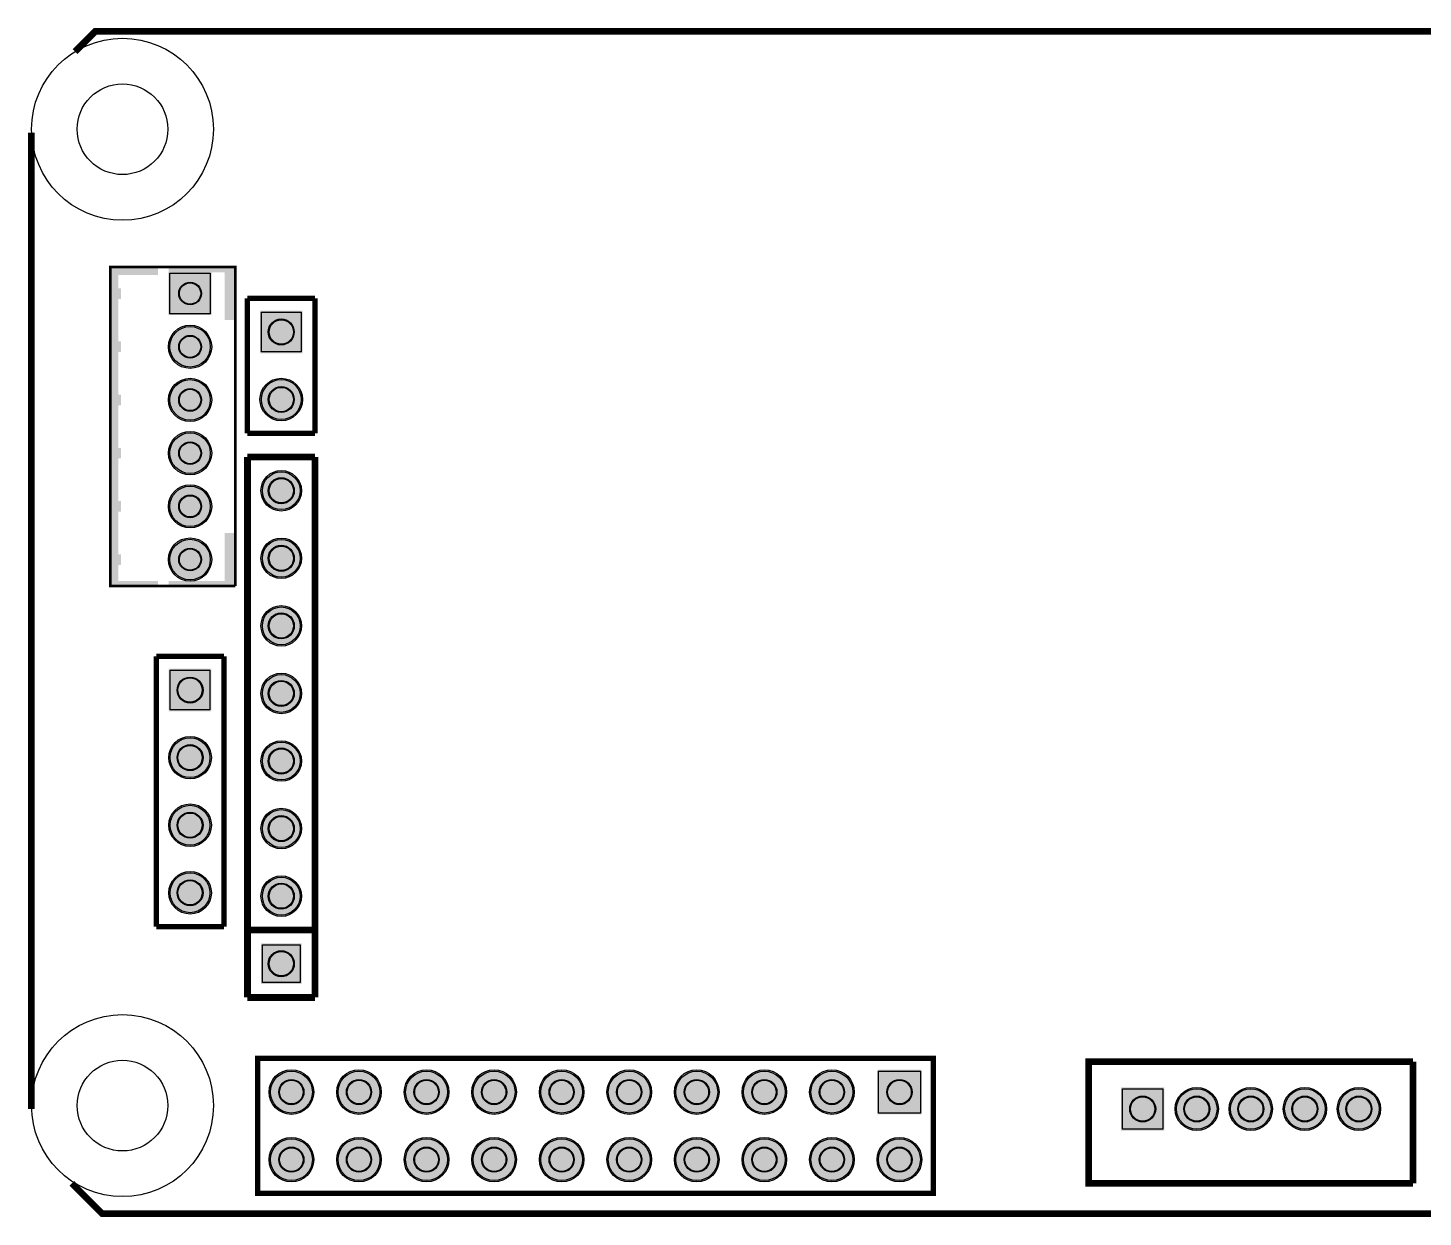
# Model space of a CAD drawing. Header units: millimetres. Extents: x -0.1 to 94.4, y -44.6 to 0.1.
# Drawn here: x -0.1 to 52.3, y -44.6 to 0.1 of the extents above; entities that cross this region are included whole.
import ezdxf

# ---------------------------------------------------------------- set-up
doc = ezdxf.new("R2010")
doc.units = ezdxf.units.MM
for name, color, linetype, true_color in [('BottomSilkLayer', 7, 'Continuous', 0x66cc33), ('BottomSolderMaskLayer', 7, 'Continuous', 0xaa00ff), ('Multi-Layer', 7, 'Continuous', 0xc0c0c0), ('TopSilkLayer', 7, 'Continuous', 0xffcc00), ('TopSolderMaskLayer', 7, 'Continuous', 0x800080)]:
    doc.layers.add(name, color=color, linetype=linetype, true_color=true_color)

msp = doc.modelspace()

# ---------------------------------------------------------------- hatches: boundary and pattern name
at = {"layer": 'BottomSilkLayer'}
for points in [[(2.969006, -8.859012), (4.769866, -8.876792), (4.767326, -9.158732), (3.26898, -9.158986), (3.26898, -9.659112), (3.369056, -9.659112), (3.369056, -9.85901), (3.369056, -10.058908), (3.26898, -10.058908), (3.26898, -11.659108), (3.369056, -11.659108), (3.369056, -12.058904), (3.26898, -12.058904), (3.26898, -13.659104), (3.369056, -13.659104), (3.369056, -14.0589), (3.26898, -14.0589), (3.26898, -15.6591), (3.369056, -15.6591), (3.369056, -16.058896), (3.26898, -16.058896), (3.26898, -17.659096), (3.369056, -17.659096), (3.369056, -18.058892), (3.26898, -18.058892), (3.26898, -19.659092), (3.369056, -19.659092), (3.369056, -20.058888), (3.26898, -20.058888), (3.26898, -20.65909), (4.769104, -20.65909), (4.769866, -20.875752), (2.969006, -20.875752)], [(7.669022, -10.859008), (7.669022, -8.859012), (5.1689, -8.859012), (5.1689, -9.05891), (7.268972, -9.05891), (7.268972, -10.859008)], [(7.66826, -20.85848), (7.66826, -18.8595), (7.26948, -18.8595), (7.268972, -20.65909), (5.1689, -20.67052), (5.1689, -20.85848)]]:
    msp.add_hatch(color=256, dxfattribs=at).paths.add_polyline_path(points)
at = {"layer": 'BottomSolderMaskLayer'}
for points in [[(5.1562, -10.67054), (5.1562, -9.04494), (6.7818, -9.04494), (6.7818, -10.67054)], [(5.1562, -10.67054), (5.1562, -9.04494), (6.7818, -9.04494), (6.7818, -10.67054)], [(10.1981, -10.5029), (10.1981, -12.1031), (8.5979, -12.1031), (8.5979, -10.5029)], [(10.1981, -10.5029), (10.1981, -12.1031), (8.5979, -12.1031), (8.5979, -10.5029)], [(5.1562, -11.85926, 1), (6.7818, -11.85926, 1)], [(5.1562, -11.85926, 1), (6.7818, -11.85926, 1)], [(5.1562, -13.85824, 1), (6.7818, -13.85824, 1)], [(5.1562, -13.85824, 1), (6.7818, -13.85824, 1)], [(8.5979, -13.843, 1), (10.1981, -13.843, 1)], [(8.5979, -13.843, 1), (10.1981, -13.843, 1)], [(5.1562, -15.85976, 1), (6.7818, -15.85976, 1)], [(5.1562, -15.85976, 1), (6.7818, -15.85976, 1)], [(8.636, -17.272, 1), (10.16, -17.272, 1)], [(8.636, -17.272, 1), (10.16, -17.272, 1)], [(5.1562, -17.85874, 1), (6.7818, -17.85874, 1)], [(5.1562, -17.85874, 1), (6.7818, -17.85874, 1)], [(5.1562, -19.85772, 1), (6.7818, -19.85772, 1)], [(5.1562, -19.85772, 1), (6.7818, -19.85772, 1)], [(8.636, -19.812, 1), (10.16, -19.812, 1)], [(8.636, -19.812, 1), (10.16, -19.812, 1)], [(8.636, -22.352, 1), (10.16, -22.352, 1)], [(8.636, -22.352, 1), (10.16, -22.352, 1)], [(6.7691, -23.9649), (6.7691, -25.5651), (5.1689, -25.5651), (5.1689, -23.9649)], [(6.7691, -23.9649), (6.7691, -25.5651), (5.1689, -25.5651), (5.1689, -23.9649)], [(8.636, -24.892, 1), (10.16, -24.892, 1)], [(8.636, -24.892, 1), (10.16, -24.892, 1)], [(5.1689, -27.305, 1), (6.7691, -27.305, 1)], [(5.1689, -27.305, 1), (6.7691, -27.305, 1)], [(8.636, -27.432, 1), (10.16, -27.432, 1)], [(8.636, -27.432, 1), (10.16, -27.432, 1)], [(5.1689, -29.845, 1), (6.7691, -29.845, 1)], [(5.1689, -29.845, 1), (6.7691, -29.845, 1)], [(8.636, -29.972, 1), (10.16, -29.972, 1)], [(8.636, -29.972, 1), (10.16, -29.972, 1)], [(5.1689, -32.385, 1), (6.7691, -32.385, 1)], [(5.1689, -32.385, 1), (6.7691, -32.385, 1)], [(8.636, -32.512, 1), (10.16, -32.512, 1)], [(8.636, -32.512, 1), (10.16, -32.512, 1)], [(8.636, -35.814), (8.636, -34.29), (10.16, -34.29), (10.16, -35.814)], [(8.636, -35.814), (8.636, -34.29), (10.16, -34.29), (10.16, -35.814)], [(8.9408, -39.878, 1), (10.6172, -39.878, 1)], [(8.9408, -39.878, 1), (10.6172, -39.878, 1)], [(11.4808, -39.878, 1), (13.1572, -39.878, 1)], [(11.4808, -39.878, 1), (13.1572, -39.878, 1)], [(14.0208, -39.878, 1), (15.6972, -39.878, 1)], [(14.0208, -39.878, 1), (15.6972, -39.878, 1)], [(16.5608, -39.878, 1), (18.2372, -39.878, 1)], [(16.5608, -39.878, 1), (18.2372, -39.878, 1)], [(19.1008, -39.878, 1), (20.7772, -39.878, 1)], [(19.1008, -39.878, 1), (20.7772, -39.878, 1)], [(21.6408, -39.878, 1), (23.3172, -39.878, 1)], [(21.6408, -39.878, 1), (23.3172, -39.878, 1)], [(24.1808, -39.878, 1), (25.8572, -39.878, 1)], [(24.1808, -39.878, 1), (25.8572, -39.878, 1)], [(26.7208, -39.878, 1), (28.3972, -39.878, 1)], [(26.7208, -39.878, 1), (28.3972, -39.878, 1)], [(29.2608, -39.878, 1), (30.9372, -39.878, 1)], [(29.2608, -39.878, 1), (30.9372, -39.878, 1)], [(33.4772, -40.7162), (31.8008, -40.7162), (31.8008, -39.0398), (33.4772, -39.0398)], [(33.4772, -40.7162), (31.8008, -40.7162), (31.8008, -39.0398), (33.4772, -39.0398)], [(42.5958, -39.7002), (42.5958, -41.3258), (40.9702, -41.3258), (40.9702, -39.7002)], [(42.5958, -39.7002), (42.5958, -41.3258), (40.9702, -41.3258), (40.9702, -39.7002)], [(43.0022, -40.513, 1), (44.6278, -40.513, 1)], [(43.0022, -40.513, 1), (44.6278, -40.513, 1)], [(45.0342, -40.513, 1), (46.6598, -40.513, 1)], [(45.0342, -40.513, 1), (46.6598, -40.513, 1)], [(47.0662, -40.513, 1), (48.6918, -40.513, 1)], [(47.0662, -40.513, 1), (48.6918, -40.513, 1)], [(49.0982, -40.513, 1), (50.7238, -40.513, 1)], [(49.0982, -40.513, 1), (50.7238, -40.513, 1)], [(8.9408, -42.418, 1), (10.6172, -42.418, 1)], [(8.9408, -42.418, 1), (10.6172, -42.418, 1)], [(11.4808, -42.418, 1), (13.1572, -42.418, 1)], [(11.4808, -42.418, 1), (13.1572, -42.418, 1)], [(14.0208, -42.418, 1), (15.6972, -42.418, 1)], [(14.0208, -42.418, 1), (15.6972, -42.418, 1)], [(16.5608, -42.418, 1), (18.2372, -42.418, 1)], [(16.5608, -42.418, 1), (18.2372, -42.418, 1)], [(19.1008, -42.418, 1), (20.7772, -42.418, 1)], [(19.1008, -42.418, 1), (20.7772, -42.418, 1)], [(21.6408, -42.418, 1), (23.3172, -42.418, 1)], [(21.6408, -42.418, 1), (23.3172, -42.418, 1)], [(24.1808, -42.418, 1), (25.8572, -42.418, 1)], [(24.1808, -42.418, 1), (25.8572, -42.418, 1)], [(26.7208, -42.418, 1), (28.3972, -42.418, 1)], [(26.7208, -42.418, 1), (28.3972, -42.418, 1)], [(29.2608, -42.418, 1), (30.9372, -42.418, 1)], [(29.2608, -42.418, 1), (30.9372, -42.418, 1)], [(31.8008, -42.418, 1), (33.4772, -42.418, 1)], [(31.8008, -42.418, 1), (33.4772, -42.418, 1)]]:
    msp.add_hatch(color=256, dxfattribs=at).paths.add_polyline_path(points)
at = {"layer": 'TopSilkLayer'}
for points in [[(2.969006, -8.859012), (4.769866, -8.876792), (4.767326, -9.158732), (3.26898, -9.158986), (3.26898, -9.659112), (3.369056, -9.659112), (3.369056, -9.85901), (3.369056, -10.058908), (3.26898, -10.058908), (3.26898, -11.659108), (3.369056, -11.659108), (3.369056, -12.058904), (3.26898, -12.058904), (3.26898, -13.659104), (3.369056, -13.659104), (3.369056, -14.0589), (3.26898, -14.0589), (3.26898, -15.6591), (3.369056, -15.6591), (3.369056, -16.058896), (3.26898, -16.058896), (3.26898, -17.659096), (3.369056, -17.659096), (3.369056, -18.058892), (3.26898, -18.058892), (3.26898, -19.659092), (3.369056, -19.659092), (3.369056, -20.058888), (3.26898, -20.058888), (3.26898, -20.65909), (4.769104, -20.65909), (4.769866, -20.875752), (2.969006, -20.875752)], [(2.969006, -8.859012), (4.769866, -8.876792), (4.767326, -9.158732), (3.26898, -9.158986), (3.26898, -9.659112), (3.369056, -9.659112), (3.369056, -9.85901), (3.369056, -10.058908), (3.26898, -10.058908), (3.26898, -11.659108), (3.369056, -11.659108), (3.369056, -12.058904), (3.26898, -12.058904), (3.26898, -13.659104), (3.369056, -13.659104), (3.369056, -14.0589), (3.26898, -14.0589), (3.26898, -15.6591), (3.369056, -15.6591), (3.369056, -16.058896), (3.26898, -16.058896), (3.26898, -17.659096), (3.369056, -17.659096), (3.369056, -18.058892), (3.26898, -18.058892), (3.26898, -19.659092), (3.369056, -19.659092), (3.369056, -20.058888), (3.26898, -20.058888), (3.26898, -20.65909), (4.769104, -20.65909), (4.769866, -20.875752), (2.969006, -20.875752)], [(7.669022, -10.859008), (7.669022, -8.859012), (5.1689, -8.859012), (5.1689, -9.05891), (7.268972, -9.05891), (7.268972, -10.859008)], [(7.669022, -10.859008), (7.669022, -8.859012), (5.1689, -8.859012), (5.1689, -9.05891), (7.268972, -9.05891), (7.268972, -10.859008)], [(7.66826, -20.85848), (7.66826, -18.8595), (7.26948, -18.8595), (7.268972, -20.65909), (5.1689, -20.67052), (5.1689, -20.85848)], [(7.66826, -20.85848), (7.66826, -18.8595), (7.26948, -18.8595), (7.268972, -20.65909), (5.1689, -20.67052), (5.1689, -20.85848)]]:
    msp.add_hatch(color=256, dxfattribs=at).paths.add_polyline_path(points)
at = {"layer": 'TopSolderMaskLayer'}
for points in [[(5.1562, -10.67054), (5.1562, -9.04494), (6.7818, -9.04494), (6.7818, -10.67054)], [(5.1562, -10.67054), (5.1562, -9.04494), (6.7818, -9.04494), (6.7818, -10.67054)], [(10.1981, -10.5029), (10.1981, -12.1031), (8.5979, -12.1031), (8.5979, -10.5029)], [(10.1981, -10.5029), (10.1981, -12.1031), (8.5979, -12.1031), (8.5979, -10.5029)], [(5.1562, -11.85926, 1), (6.7818, -11.85926, 1)], [(5.1562, -11.85926, 1), (6.7818, -11.85926, 1)], [(5.1562, -13.85824, 1), (6.7818, -13.85824, 1)], [(5.1562, -13.85824, 1), (6.7818, -13.85824, 1)], [(8.5979, -13.843, 1), (10.1981, -13.843, 1)], [(8.5979, -13.843, 1), (10.1981, -13.843, 1)], [(5.1562, -15.85976, 1), (6.7818, -15.85976, 1)], [(5.1562, -15.85976, 1), (6.7818, -15.85976, 1)], [(8.636, -17.272, 1), (10.16, -17.272, 1)], [(8.636, -17.272, 1), (10.16, -17.272, 1)], [(5.1562, -17.85874, 1), (6.7818, -17.85874, 1)], [(5.1562, -17.85874, 1), (6.7818, -17.85874, 1)], [(5.1562, -19.85772, 1), (6.7818, -19.85772, 1)], [(5.1562, -19.85772, 1), (6.7818, -19.85772, 1)], [(8.636, -19.812, 1), (10.16, -19.812, 1)], [(8.636, -19.812, 1), (10.16, -19.812, 1)], [(8.636, -22.352, 1), (10.16, -22.352, 1)], [(8.636, -22.352, 1), (10.16, -22.352, 1)], [(6.7691, -23.9649), (6.7691, -25.5651), (5.1689, -25.5651), (5.1689, -23.9649)], [(6.7691, -23.9649), (6.7691, -25.5651), (5.1689, -25.5651), (5.1689, -23.9649)], [(8.636, -24.892, 1), (10.16, -24.892, 1)], [(8.636, -24.892, 1), (10.16, -24.892, 1)], [(5.1689, -27.305, 1), (6.7691, -27.305, 1)], [(5.1689, -27.305, 1), (6.7691, -27.305, 1)], [(8.636, -27.432, 1), (10.16, -27.432, 1)], [(8.636, -27.432, 1), (10.16, -27.432, 1)], [(5.1689, -29.845, 1), (6.7691, -29.845, 1)], [(5.1689, -29.845, 1), (6.7691, -29.845, 1)], [(8.636, -29.972, 1), (10.16, -29.972, 1)], [(8.636, -29.972, 1), (10.16, -29.972, 1)], [(5.1689, -32.385, 1), (6.7691, -32.385, 1)], [(5.1689, -32.385, 1), (6.7691, -32.385, 1)], [(8.636, -32.512, 1), (10.16, -32.512, 1)], [(8.636, -32.512, 1), (10.16, -32.512, 1)], [(8.636, -35.814), (8.636, -34.29), (10.16, -34.29), (10.16, -35.814)], [(8.636, -35.814), (8.636, -34.29), (10.16, -34.29), (10.16, -35.814)], [(8.9408, -39.878, 1), (10.6172, -39.878, 1)], [(8.9408, -39.878, 1), (10.6172, -39.878, 1)], [(11.4808, -39.878, 1), (13.1572, -39.878, 1)], [(11.4808, -39.878, 1), (13.1572, -39.878, 1)], [(14.0208, -39.878, 1), (15.6972, -39.878, 1)], [(14.0208, -39.878, 1), (15.6972, -39.878, 1)], [(16.5608, -39.878, 1), (18.2372, -39.878, 1)], [(16.5608, -39.878, 1), (18.2372, -39.878, 1)], [(19.1008, -39.878, 1), (20.7772, -39.878, 1)], [(19.1008, -39.878, 1), (20.7772, -39.878, 1)], [(21.6408, -39.878, 1), (23.3172, -39.878, 1)], [(21.6408, -39.878, 1), (23.3172, -39.878, 1)], [(24.1808, -39.878, 1), (25.8572, -39.878, 1)], [(24.1808, -39.878, 1), (25.8572, -39.878, 1)], [(26.7208, -39.878, 1), (28.3972, -39.878, 1)], [(26.7208, -39.878, 1), (28.3972, -39.878, 1)], [(29.2608, -39.878, 1), (30.9372, -39.878, 1)], [(29.2608, -39.878, 1), (30.9372, -39.878, 1)], [(33.4772, -40.7162), (31.8008, -40.7162), (31.8008, -39.0398), (33.4772, -39.0398)], [(33.4772, -40.7162), (31.8008, -40.7162), (31.8008, -39.0398), (33.4772, -39.0398)], [(42.5958, -39.7002), (42.5958, -41.3258), (40.9702, -41.3258), (40.9702, -39.7002)], [(42.5958, -39.7002), (42.5958, -41.3258), (40.9702, -41.3258), (40.9702, -39.7002)], [(43.0022, -40.513, 1), (44.6278, -40.513, 1)], [(43.0022, -40.513, 1), (44.6278, -40.513, 1)], [(45.0342, -40.513, 1), (46.6598, -40.513, 1)], [(45.0342, -40.513, 1), (46.6598, -40.513, 1)], [(47.0662, -40.513, 1), (48.6918, -40.513, 1)], [(47.0662, -40.513, 1), (48.6918, -40.513, 1)], [(49.0982, -40.513, 1), (50.7238, -40.513, 1)], [(49.0982, -40.513, 1), (50.7238, -40.513, 1)], [(8.9408, -42.418, 1), (10.6172, -42.418, 1)], [(8.9408, -42.418, 1), (10.6172, -42.418, 1)], [(11.4808, -42.418, 1), (13.1572, -42.418, 1)], [(11.4808, -42.418, 1), (13.1572, -42.418, 1)], [(14.0208, -42.418, 1), (15.6972, -42.418, 1)], [(14.0208, -42.418, 1), (15.6972, -42.418, 1)], [(16.5608, -42.418, 1), (18.2372, -42.418, 1)], [(16.5608, -42.418, 1), (18.2372, -42.418, 1)], [(19.1008, -42.418, 1), (20.7772, -42.418, 1)], [(19.1008, -42.418, 1), (20.7772, -42.418, 1)], [(21.6408, -42.418, 1), (23.3172, -42.418, 1)], [(21.6408, -42.418, 1), (23.3172, -42.418, 1)], [(24.1808, -42.418, 1), (25.8572, -42.418, 1)], [(24.1808, -42.418, 1), (25.8572, -42.418, 1)], [(26.7208, -42.418, 1), (28.3972, -42.418, 1)], [(26.7208, -42.418, 1), (28.3972, -42.418, 1)], [(29.2608, -42.418, 1), (30.9372, -42.418, 1)], [(29.2608, -42.418, 1), (30.9372, -42.418, 1)], [(31.8008, -42.418, 1), (33.4772, -42.418, 1)], [(31.8008, -42.418, 1), (33.4772, -42.418, 1)]]:
    msp.add_hatch(color=256, dxfattribs=at).paths.add_polyline_path(points)

# ---------------------------------------------------------------- linework, layer by layer
at = {"layer": 'BottomSilkLayer'}
for points, const_width in [([(1.651, -0.762), (2.413, 0), (90.297, 0), (91.567, 0), (92.202, -0.635)], 0.254), ([(0, -3.81), (0, -40.513)], 0.254), ([(7.669047, -20.859013), (7.668235, -8.859495), (2.969006, -8.858987), (2.969006, -20.859013), (7.668235, -20.858505)], 0.1), ([(8.128, -10.033), (8.128, -15.113)], 0.20066), ([(8.128, -10.033), (10.668, -10.033)], 0.20066), ([(10.668, -10.033), (10.668, -15.113)], 0.20066), ([(8.128, -15.113), (10.668, -15.113)], 0.20066), ([(8.128, -16.002), (10.668, -16.002)], 0.254), ([(8.128, -33.782), (8.128, -16.002)], 0.254), ([(10.668, -16.002), (10.668, -33.782)], 0.254), ([(4.699, -23.495), (4.699, -33.655)], 0.20066), ([(4.699, -23.495), (7.239, -23.495)], 0.20066), ([(7.239, -23.495), (7.239, -33.655)], 0.20066), ([(4.699, -33.655), (7.239, -33.655)], 0.20066), ([(8.128, -36.322), (8.128, -33.782)], 0.254), ([(10.668, -33.782), (8.128, -33.782)], 0.254), ([(10.668, -33.782), (10.668, -36.322)], 0.254), ([(10.668, -36.322), (8.128, -36.322)], 0.254), ([(44.577, -43.307), (39.751, -43.307), (39.751, -38.735), (51.943, -38.735)], 0.254), ([(51.943, -38.735), (51.943, -40.767), (51.943, -43.307)], 0.254), ([(90.424, -44.45), (2.667, -44.45), (1.524, -43.307)], 0.254), ([(51.943, -43.307), (44.577, -43.307)], 0.254)]:
    msp.add_lwpolyline(points, dxfattribs=dict(at, const_width=const_width))
at = {"layer": 'BottomSilkLayer', "const_width": 0.2032}
msp.add_lwpolyline([(33.909, -43.688), (32.004, -43.688), (8.509, -43.688), (8.509, -38.608), (32.004, -38.608), (33.909, -38.608), (33.909, -43.688)], close=True, dxfattribs=at)
at = {"layer": 'BottomSilkLayer'}
for centre, radius in [((3.429, -3.683), 3.419602), ((3.429, -3.683), 1.703832), ((3.429, -40.386), 3.419602), ((3.429, -40.386), 1.703832)]:
    msp.add_circle(centre, radius, dxfattribs=at)
at = {"layer": 'BottomSolderMaskLayer'}
for centre, radius in [((5.969, -9.85774), 0.426666), ((5.969, -9.85774), 0.426666), ((9.398, -11.303), 0.488197), ((9.398, -11.303), 0.488197), ((5.969, -11.85926), 0.8128), ((5.969, -11.85926), 0.8128), ((5.969, -11.85926), 0.426666), ((5.969, -11.85926), 0.426666), ((5.969, -13.85824), 0.8128), ((5.969, -13.85824), 0.8128), ((9.398, -13.843), 0.8001), ((9.398, -13.843), 0.8001), ((5.969, -13.85824), 0.426666), ((5.969, -13.85824), 0.426666), ((9.398, -13.843), 0.488197), ((9.398, -13.843), 0.488197), ((5.969, -15.85976), 0.8128), ((5.969, -15.85976), 0.8128), ((5.969, -15.85976), 0.426666), ((5.969, -15.85976), 0.426666), ((9.398, -17.272), 0.762), ((9.398, -17.272), 0.762), ((9.398, -17.272), 0.489857), ((9.398, -17.272), 0.489857), ((5.969, -17.85874), 0.8128), ((5.969, -17.85874), 0.8128), ((5.969, -17.85874), 0.426666), ((5.969, -17.85874), 0.426666), ((5.969, -19.85772), 0.8128), ((5.969, -19.85772), 0.8128), ((9.398, -19.812), 0.762), ((9.398, -19.812), 0.762), ((9.398, -19.812), 0.489857), ((9.398, -19.812), 0.489857), ((5.969, -19.85772), 0.426666), ((5.969, -19.85772), 0.426666), ((9.398, -22.352), 0.762), ((9.398, -22.352), 0.762), ((9.398, -22.352), 0.489857), ((9.398, -22.352), 0.489857), ((5.969, -24.765), 0.488197), ((5.969, -24.765), 0.488197), ((9.398, -24.892), 0.762), ((9.398, -24.892), 0.762), ((9.398, -24.892), 0.489857), ((9.398, -24.892), 0.489857), ((5.969, -27.305), 0.8001), ((5.969, -27.305), 0.8001), ((9.398, -27.432), 0.762), ((9.398, -27.432), 0.762), ((5.969, -27.305), 0.488197), ((5.969, -27.305), 0.488197), ((9.398, -27.432), 0.489857), ((9.398, -27.432), 0.489857), ((5.969, -29.845), 0.8001), ((5.969, -29.845), 0.8001), ((5.969, -29.845), 0.488197), ((5.969, -29.845), 0.488197), ((9.398, -29.972), 0.762), ((9.398, -29.972), 0.762), ((9.398, -29.972), 0.489857), ((9.398, -29.972), 0.489857), ((5.969, -32.385), 0.8001), ((5.969, -32.385), 0.8001), ((5.969, -32.385), 0.488197), ((5.969, -32.385), 0.488197), ((9.398, -32.512), 0.762), ((9.398, -32.512), 0.762), ((9.398, -32.512), 0.489857), ((9.398, -32.512), 0.489857), ((9.398, -35.052), 0.489857), ((9.398, -35.052), 0.489857), ((9.779, -39.878), 0.8382), ((9.779, -39.878), 0.8382), ((12.319, -39.878), 0.8382), ((12.319, -39.878), 0.8382), ((14.859, -39.878), 0.8382), ((14.859, -39.878), 0.8382), ((17.399, -39.878), 0.8382), ((17.399, -39.878), 0.8382), ((19.939, -39.878), 0.8382), ((19.939, -39.878), 0.8382), ((22.479, -39.878), 0.8382), ((22.479, -39.878), 0.8382), ((25.019, -39.878), 0.8382), ((25.019, -39.878), 0.8382), ((27.559, -39.878), 0.8382), ((27.559, -39.878), 0.8382), ((30.099, -39.878), 0.8382), ((30.099, -39.878), 0.8382), ((9.779, -39.878), 0.473177), ((9.779, -39.878), 0.473177), ((12.319, -39.878), 0.473177), ((12.319, -39.878), 0.473177), ((14.859, -39.878), 0.473177), ((14.859, -39.878), 0.473177), ((17.399, -39.878), 0.473177), ((17.399, -39.878), 0.473177), ((19.939, -39.878), 0.473177), ((19.939, -39.878), 0.473177), ((22.479, -39.878), 0.473177), ((22.479, -39.878), 0.473177), ((25.019, -39.878), 0.473177), ((25.019, -39.878), 0.473177), ((27.559, -39.878), 0.473177), ((27.559, -39.878), 0.473177), ((30.099, -39.878), 0.473177), ((30.099, -39.878), 0.473177), ((32.639, -39.878), 0.473177), ((32.639, -39.878), 0.473177), ((43.815, -40.513), 0.8128), ((43.815, -40.513), 0.8128), ((45.847, -40.513), 0.8128), ((45.847, -40.513), 0.8128), ((47.879, -40.513), 0.8128), ((47.879, -40.513), 0.8128), ((49.911, -40.513), 0.8128), ((49.911, -40.513), 0.8128), ((41.783, -40.513), 0.48768), ((41.783, -40.513), 0.48768), ((43.815, -40.513), 0.48768), ((43.815, -40.513), 0.48768), ((45.847, -40.513), 0.48768), ((45.847, -40.513), 0.48768), ((47.879, -40.513), 0.48768), ((47.879, -40.513), 0.48768), ((49.911, -40.513), 0.48768), ((49.911, -40.513), 0.48768), ((9.779, -42.418), 0.8382), ((9.779, -42.418), 0.8382), ((9.779, -42.418), 0.473177), ((9.779, -42.418), 0.473177), ((12.319, -42.418), 0.8382), ((12.319, -42.418), 0.8382), ((12.319, -42.418), 0.473177), ((12.319, -42.418), 0.473177), ((14.859, -42.418), 0.8382), ((14.859, -42.418), 0.8382), ((14.859, -42.418), 0.473177), ((14.859, -42.418), 0.473177), ((17.399, -42.418), 0.8382), ((17.399, -42.418), 0.8382), ((17.399, -42.418), 0.473177), ((17.399, -42.418), 0.473177), ((19.939, -42.418), 0.8382), ((19.939, -42.418), 0.8382), ((19.939, -42.418), 0.473177), ((19.939, -42.418), 0.473177), ((22.479, -42.418), 0.8382), ((22.479, -42.418), 0.8382), ((22.479, -42.418), 0.473177), ((22.479, -42.418), 0.473177), ((25.019, -42.418), 0.8382), ((25.019, -42.418), 0.8382), ((25.019, -42.418), 0.473177), ((25.019, -42.418), 0.473177), ((27.559, -42.418), 0.8382), ((27.559, -42.418), 0.8382), ((27.559, -42.418), 0.473177), ((27.559, -42.418), 0.473177), ((30.099, -42.418), 0.8382), ((30.099, -42.418), 0.8382), ((30.099, -42.418), 0.473177), ((30.099, -42.418), 0.473177), ((32.639, -42.418), 0.8382), ((32.639, -42.418), 0.8382), ((32.639, -42.418), 0.473177), ((32.639, -42.418), 0.473177)]:
    msp.add_circle(centre, radius, dxfattribs=at)
at = {"layer": 'Multi-Layer'}
for points in [[(5.207, -10.61974), (5.207, -9.09574), (6.731, -9.09574), (6.731, -10.61974)], [(5.207, -10.61974), (5.207, -9.09574), (6.731, -9.09574), (6.731, -10.61974)], [(10.1473, -10.5537), (10.1473, -12.0523), (8.6487, -12.0523), (8.6487, -10.5537)], [(10.1473, -10.5537), (10.1473, -12.0523), (8.6487, -12.0523), (8.6487, -10.5537)], [(6.7183, -24.0157), (6.7183, -25.5143), (5.2197, -25.5143), (5.2197, -24.0157)], [(6.7183, -24.0157), (6.7183, -25.5143), (5.2197, -25.5143), (5.2197, -24.0157)], [(8.6868, -35.7632), (8.6868, -34.3408), (10.1092, -34.3408), (10.1092, -35.7632)], [(8.6868, -35.7632), (8.6868, -34.3408), (10.1092, -34.3408), (10.1092, -35.7632)], [(33.4264, -40.6654), (31.8516, -40.6654), (31.8516, -39.0906), (33.4264, -39.0906)], [(33.4264, -40.6654), (31.8516, -40.6654), (31.8516, -39.0906), (33.4264, -39.0906)], [(42.545, -39.751), (42.545, -41.275), (41.021, -41.275), (41.021, -39.751)], [(42.545, -39.751), (42.545, -41.275), (41.021, -41.275), (41.021, -39.751)]]:
    msp.add_lwpolyline(points, close=True, dxfattribs=at)
for centre, radius in [((5.969, -9.85774), 0.399999), ((5.969, -9.85774), 0.399999), ((9.398, -11.303), 0.4572), ((9.398, -11.303), 0.4572), ((5.969, -11.85926), 0.762), ((5.969, -11.85926), 0.762), ((5.969, -11.85926), 0.399999), ((5.969, -11.85926), 0.399999), ((5.969, -13.85824), 0.762), ((5.969, -13.85824), 0.762), ((9.398, -13.843), 0.7493), ((9.398, -13.843), 0.7493), ((5.969, -13.85824), 0.399999), ((5.969, -13.85824), 0.399999), ((9.398, -13.843), 0.4572), ((9.398, -13.843), 0.4572), ((5.969, -15.85976), 0.762), ((5.969, -15.85976), 0.762), ((5.969, -15.85976), 0.399999), ((5.969, -15.85976), 0.399999), ((9.398, -17.272), 0.7112), ((9.398, -17.272), 0.7112), ((5.969, -17.85874), 0.762), ((5.969, -17.85874), 0.762), ((9.398, -17.272), 0.4572), ((9.398, -17.272), 0.4572), ((5.969, -17.85874), 0.399999), ((5.969, -17.85874), 0.399999), ((5.969, -19.85772), 0.762), ((5.969, -19.85772), 0.762), ((9.398, -19.812), 0.7112), ((9.398, -19.812), 0.7112), ((9.398, -19.812), 0.4572), ((9.398, -19.812), 0.4572), ((5.969, -19.85772), 0.399999), ((5.969, -19.85772), 0.399999), ((9.398, -22.352), 0.7112), ((9.398, -22.352), 0.7112), ((9.398, -22.352), 0.4572), ((9.398, -22.352), 0.4572), ((5.969, -24.765), 0.4572), ((5.969, -24.765), 0.4572), ((9.398, -24.892), 0.7112), ((9.398, -24.892), 0.7112), ((9.398, -24.892), 0.4572), ((9.398, -24.892), 0.4572), ((5.969, -27.305), 0.7493), ((5.969, -27.305), 0.7493), ((9.398, -27.432), 0.7112), ((9.398, -27.432), 0.7112), ((5.969, -27.305), 0.4572), ((5.969, -27.305), 0.4572), ((9.398, -27.432), 0.4572), ((9.398, -27.432), 0.4572), ((5.969, -29.845), 0.7493), ((5.969, -29.845), 0.7493), ((9.398, -29.972), 0.7112), ((9.398, -29.972), 0.7112), ((5.969, -29.845), 0.4572), ((5.969, -29.845), 0.4572), ((9.398, -29.972), 0.4572), ((9.398, -29.972), 0.4572), ((5.969, -32.385), 0.7493), ((5.969, -32.385), 0.7493), ((5.969, -32.385), 0.4572), ((5.969, -32.385), 0.4572), ((9.398, -32.512), 0.7112), ((9.398, -32.512), 0.7112), ((9.398, -32.512), 0.4572), ((9.398, -32.512), 0.4572), ((9.398, -35.052), 0.4572), ((9.398, -35.052), 0.4572), ((9.779, -39.878), 0.7874), ((9.779, -39.878), 0.7874), ((12.319, -39.878), 0.7874), ((12.319, -39.878), 0.7874), ((14.859, -39.878), 0.7874), ((14.859, -39.878), 0.7874), ((17.399, -39.878), 0.7874), ((17.399, -39.878), 0.7874), ((19.939, -39.878), 0.7874), ((19.939, -39.878), 0.7874), ((22.479, -39.878), 0.7874), ((22.479, -39.878), 0.7874), ((25.019, -39.878), 0.7874), ((25.019, -39.878), 0.7874), ((27.559, -39.878), 0.7874), ((27.559, -39.878), 0.7874), ((30.099, -39.878), 0.7874), ((30.099, -39.878), 0.7874), ((9.779, -39.878), 0.4445), ((9.779, -39.878), 0.4445), ((12.319, -39.878), 0.4445), ((12.319, -39.878), 0.4445), ((14.859, -39.878), 0.4445), ((14.859, -39.878), 0.4445), ((17.399, -39.878), 0.4445), ((17.399, -39.878), 0.4445), ((19.939, -39.878), 0.4445), ((19.939, -39.878), 0.4445), ((22.479, -39.878), 0.4445), ((22.479, -39.878), 0.4445), ((25.019, -39.878), 0.4445), ((25.019, -39.878), 0.4445), ((27.559, -39.878), 0.4445), ((27.559, -39.878), 0.4445), ((30.099, -39.878), 0.4445), ((30.099, -39.878), 0.4445), ((32.639, -39.878), 0.4445), ((32.639, -39.878), 0.4445), ((43.815, -40.513), 0.762), ((43.815, -40.513), 0.762), ((45.847, -40.513), 0.762), ((45.847, -40.513), 0.762), ((47.879, -40.513), 0.762), ((47.879, -40.513), 0.762), ((49.911, -40.513), 0.762), ((49.911, -40.513), 0.762), ((41.783, -40.513), 0.4572), ((41.783, -40.513), 0.4572), ((43.815, -40.513), 0.4572), ((43.815, -40.513), 0.4572), ((45.847, -40.513), 0.4572), ((45.847, -40.513), 0.4572), ((47.879, -40.513), 0.4572), ((47.879, -40.513), 0.4572), ((49.911, -40.513), 0.4572), ((49.911, -40.513), 0.4572), ((9.779, -42.418), 0.7874), ((9.779, -42.418), 0.7874), ((12.319, -42.418), 0.7874), ((12.319, -42.418), 0.7874), ((14.859, -42.418), 0.7874), ((14.859, -42.418), 0.7874), ((17.399, -42.418), 0.7874), ((17.399, -42.418), 0.7874), ((19.939, -42.418), 0.7874), ((19.939, -42.418), 0.7874), ((22.479, -42.418), 0.7874), ((22.479, -42.418), 0.7874), ((25.019, -42.418), 0.7874), ((25.019, -42.418), 0.7874), ((27.559, -42.418), 0.7874), ((27.559, -42.418), 0.7874), ((30.099, -42.418), 0.7874), ((30.099, -42.418), 0.7874), ((32.639, -42.418), 0.7874), ((32.639, -42.418), 0.7874), ((9.779, -42.418), 0.4445), ((9.779, -42.418), 0.4445), ((12.319, -42.418), 0.4445), ((12.319, -42.418), 0.4445), ((14.859, -42.418), 0.4445), ((14.859, -42.418), 0.4445), ((17.399, -42.418), 0.4445), ((17.399, -42.418), 0.4445), ((19.939, -42.418), 0.4445), ((19.939, -42.418), 0.4445), ((22.479, -42.418), 0.4445), ((22.479, -42.418), 0.4445), ((25.019, -42.418), 0.4445), ((25.019, -42.418), 0.4445), ((27.559, -42.418), 0.4445), ((27.559, -42.418), 0.4445), ((30.099, -42.418), 0.4445), ((30.099, -42.418), 0.4445), ((32.639, -42.418), 0.4445), ((32.639, -42.418), 0.4445)]:
    msp.add_circle(centre, radius, dxfattribs=at)
at = {"layer": 'TopSilkLayer'}
for points, const_width in [([(1.651, -0.762), (2.413, 0), (90.297, 0), (91.567, 0), (92.202, -0.635)], 0.254), ([(1.651, -0.762), (2.413, 0), (90.297, 0), (91.567, 0), (92.202, -0.635)], 0.254), ([(0, -3.81), (0, -40.513)], 0.254), ([(0, -3.81), (0, -40.513)], 0.254), ([(7.669022, -20.858988), (7.66826, -8.85952), (2.969006, -8.859012), (2.969006, -20.858988), (7.66826, -20.85848)], 0.1), ([(7.669022, -20.858988), (7.66826, -8.85952), (2.969006, -8.859012), (2.969006, -20.858988), (7.66826, -20.85848)], 0.1), ([(8.128, -10.033), (8.128, -15.113)], 0.20066), ([(8.128, -10.033), (10.668, -10.033)], 0.20066), ([(8.128, -10.033), (8.128, -15.113)], 0.20066), ([(8.128, -10.033), (10.668, -10.033)], 0.20066), ([(10.668, -10.033), (10.668, -15.113)], 0.20066), ([(10.668, -10.033), (10.668, -15.113)], 0.20066), ([(8.128, -15.113), (10.668, -15.113)], 0.20066), ([(8.128, -15.113), (10.668, -15.113)], 0.20066), ([(8.128, -16.002), (10.668, -16.002)], 0.254), ([(8.128, -33.782), (8.128, -16.002)], 0.254), ([(8.128, -16.002), (10.668, -16.002)], 0.254), ([(8.128, -33.782), (8.128, -16.002)], 0.254), ([(10.668, -16.002), (10.668, -33.782)], 0.254), ([(10.668, -16.002), (10.668, -33.782)], 0.254), ([(4.699, -23.495), (4.699, -33.655)], 0.20066), ([(4.699, -23.495), (7.239, -23.495)], 0.20066), ([(4.699, -23.495), (4.699, -33.655)], 0.20066), ([(4.699, -23.495), (7.239, -23.495)], 0.20066), ([(7.239, -23.495), (7.239, -33.655)], 0.20066), ([(7.239, -23.495), (7.239, -33.655)], 0.20066), ([(4.699, -33.655), (7.239, -33.655)], 0.20066), ([(4.699, -33.655), (7.239, -33.655)], 0.20066), ([(8.128, -36.322), (8.128, -33.782)], 0.254), ([(10.668, -33.782), (8.128, -33.782)], 0.254), ([(8.128, -36.322), (8.128, -33.782)], 0.254), ([(10.668, -33.782), (8.128, -33.782)], 0.254), ([(10.668, -33.782), (10.668, -36.322)], 0.254), ([(10.668, -33.782), (10.668, -36.322)], 0.254), ([(10.668, -36.322), (8.128, -36.322)], 0.254), ([(10.668, -36.322), (8.128, -36.322)], 0.254), ([(44.577, -43.307), (39.751, -43.307), (39.751, -38.735), (51.943, -38.735)], 0.254), ([(44.577, -43.307), (39.751, -43.307), (39.751, -38.735), (51.943, -38.735)], 0.254), ([(51.943, -38.735), (51.943, -40.767), (51.943, -43.307)], 0.254), ([(51.943, -38.735), (51.943, -40.767), (51.943, -43.307)], 0.254), ([(90.424, -44.45), (2.667, -44.45), (1.524, -43.307)], 0.254), ([(90.424, -44.45), (2.667, -44.45), (1.524, -43.307)], 0.254), ([(51.943, -43.307), (44.577, -43.307)], 0.254), ([(51.943, -43.307), (44.577, -43.307)], 0.254)]:
    msp.add_lwpolyline(points, dxfattribs=dict(at, const_width=const_width))
at = {"layer": 'TopSilkLayer', "const_width": 0.2032}
msp.add_lwpolyline([(33.909, -43.688), (32.004, -43.688), (8.509, -43.688), (8.509, -38.608), (32.004, -38.608), (33.909, -38.608), (33.909, -43.688)], close=True, dxfattribs=at)
msp.add_lwpolyline([(33.909, -43.688), (32.004, -43.688), (8.509, -43.688), (8.509, -38.608), (32.004, -38.608), (33.909, -38.608), (33.909, -43.688)], close=True, dxfattribs=at)
at = {"layer": 'TopSilkLayer'}
for centre, radius in [((3.429, -3.683), 3.419602), ((3.429, -3.683), 3.419602), ((3.429, -3.683), 1.703832), ((3.429, -3.683), 1.703832), ((3.429, -40.386), 3.419602), ((3.429, -40.386), 3.419602), ((3.429, -40.386), 1.703832), ((3.429, -40.386), 1.703832)]:
    msp.add_circle(centre, radius, dxfattribs=at)
at = {"layer": 'TopSolderMaskLayer'}
for centre, radius in [((5.969, -9.85774), 0.426666), ((5.969, -9.85774), 0.426666), ((9.398, -11.303), 0.488197), ((9.398, -11.303), 0.488197), ((5.969, -11.85926), 0.8128), ((5.969, -11.85926), 0.8128), ((5.969, -11.85926), 0.426666), ((5.969, -11.85926), 0.426666), ((5.969, -13.85824), 0.8128), ((5.969, -13.85824), 0.8128), ((9.398, -13.843), 0.8001), ((9.398, -13.843), 0.8001), ((5.969, -13.85824), 0.426666), ((5.969, -13.85824), 0.426666), ((9.398, -13.843), 0.488197), ((9.398, -13.843), 0.488197), ((5.969, -15.85976), 0.8128), ((5.969, -15.85976), 0.8128), ((5.969, -15.85976), 0.426666), ((5.969, -15.85976), 0.426666), ((9.398, -17.272), 0.762), ((9.398, -17.272), 0.762), ((9.398, -17.272), 0.489857), ((9.398, -17.272), 0.489857), ((5.969, -17.85874), 0.8128), ((5.969, -17.85874), 0.8128), ((5.969, -17.85874), 0.426666), ((5.969, -17.85874), 0.426666), ((5.969, -19.85772), 0.8128), ((5.969, -19.85772), 0.8128), ((9.398, -19.812), 0.762), ((9.398, -19.812), 0.762), ((9.398, -19.812), 0.489857), ((9.398, -19.812), 0.489857), ((5.969, -19.85772), 0.426666), ((5.969, -19.85772), 0.426666), ((9.398, -22.352), 0.762), ((9.398, -22.352), 0.762), ((9.398, -22.352), 0.489857), ((9.398, -22.352), 0.489857), ((5.969, -24.765), 0.488197), ((5.969, -24.765), 0.488197), ((9.398, -24.892), 0.762), ((9.398, -24.892), 0.762), ((9.398, -24.892), 0.489857), ((9.398, -24.892), 0.489857), ((5.969, -27.305), 0.8001), ((5.969, -27.305), 0.8001), ((9.398, -27.432), 0.762), ((9.398, -27.432), 0.762), ((5.969, -27.305), 0.488197), ((5.969, -27.305), 0.488197), ((9.398, -27.432), 0.489857), ((9.398, -27.432), 0.489857), ((5.969, -29.845), 0.8001), ((5.969, -29.845), 0.8001), ((5.969, -29.845), 0.488197), ((5.969, -29.845), 0.488197), ((9.398, -29.972), 0.762), ((9.398, -29.972), 0.762), ((9.398, -29.972), 0.489857), ((9.398, -29.972), 0.489857), ((5.969, -32.385), 0.8001), ((5.969, -32.385), 0.8001), ((5.969, -32.385), 0.488197), ((5.969, -32.385), 0.488197), ((9.398, -32.512), 0.762), ((9.398, -32.512), 0.762), ((9.398, -32.512), 0.489857), ((9.398, -32.512), 0.489857), ((9.398, -35.052), 0.489857), ((9.398, -35.052), 0.489857), ((9.779, -39.878), 0.8382), ((9.779, -39.878), 0.8382), ((12.319, -39.878), 0.8382), ((12.319, -39.878), 0.8382), ((14.859, -39.878), 0.8382), ((14.859, -39.878), 0.8382), ((17.399, -39.878), 0.8382), ((17.399, -39.878), 0.8382), ((19.939, -39.878), 0.8382), ((19.939, -39.878), 0.8382), ((22.479, -39.878), 0.8382), ((22.479, -39.878), 0.8382), ((25.019, -39.878), 0.8382), ((25.019, -39.878), 0.8382), ((27.559, -39.878), 0.8382), ((27.559, -39.878), 0.8382), ((30.099, -39.878), 0.8382), ((30.099, -39.878), 0.8382), ((9.779, -39.878), 0.473177), ((9.779, -39.878), 0.473177), ((12.319, -39.878), 0.473177), ((12.319, -39.878), 0.473177), ((14.859, -39.878), 0.473177), ((14.859, -39.878), 0.473177), ((17.399, -39.878), 0.473177), ((17.399, -39.878), 0.473177), ((19.939, -39.878), 0.473177), ((19.939, -39.878), 0.473177), ((22.479, -39.878), 0.473177), ((22.479, -39.878), 0.473177), ((25.019, -39.878), 0.473177), ((25.019, -39.878), 0.473177), ((27.559, -39.878), 0.473177), ((27.559, -39.878), 0.473177), ((30.099, -39.878), 0.473177), ((30.099, -39.878), 0.473177), ((32.639, -39.878), 0.473177), ((32.639, -39.878), 0.473177), ((43.815, -40.513), 0.8128), ((43.815, -40.513), 0.8128), ((45.847, -40.513), 0.8128), ((45.847, -40.513), 0.8128), ((47.879, -40.513), 0.8128), ((47.879, -40.513), 0.8128), ((49.911, -40.513), 0.8128), ((49.911, -40.513), 0.8128), ((41.783, -40.513), 0.48768), ((41.783, -40.513), 0.48768), ((43.815, -40.513), 0.48768), ((43.815, -40.513), 0.48768), ((45.847, -40.513), 0.48768), ((45.847, -40.513), 0.48768), ((47.879, -40.513), 0.48768), ((47.879, -40.513), 0.48768), ((49.911, -40.513), 0.48768), ((49.911, -40.513), 0.48768), ((9.779, -42.418), 0.8382), ((9.779, -42.418), 0.8382), ((9.779, -42.418), 0.473177), ((9.779, -42.418), 0.473177), ((12.319, -42.418), 0.8382), ((12.319, -42.418), 0.8382), ((12.319, -42.418), 0.473177), ((12.319, -42.418), 0.473177), ((14.859, -42.418), 0.8382), ((14.859, -42.418), 0.8382), ((14.859, -42.418), 0.473177), ((14.859, -42.418), 0.473177), ((17.399, -42.418), 0.8382), ((17.399, -42.418), 0.8382), ((17.399, -42.418), 0.473177), ((17.399, -42.418), 0.473177), ((19.939, -42.418), 0.8382), ((19.939, -42.418), 0.8382), ((19.939, -42.418), 0.473177), ((19.939, -42.418), 0.473177), ((22.479, -42.418), 0.8382), ((22.479, -42.418), 0.8382), ((22.479, -42.418), 0.473177), ((22.479, -42.418), 0.473177), ((25.019, -42.418), 0.8382), ((25.019, -42.418), 0.8382), ((25.019, -42.418), 0.473177), ((25.019, -42.418), 0.473177), ((27.559, -42.418), 0.8382), ((27.559, -42.418), 0.8382), ((27.559, -42.418), 0.473177), ((27.559, -42.418), 0.473177), ((30.099, -42.418), 0.8382), ((30.099, -42.418), 0.8382), ((30.099, -42.418), 0.473177), ((30.099, -42.418), 0.473177), ((32.639, -42.418), 0.8382), ((32.639, -42.418), 0.8382), ((32.639, -42.418), 0.473177), ((32.639, -42.418), 0.473177)]:
    msp.add_circle(centre, radius, dxfattribs=at)

doc.saveas('drawing.dxf')
